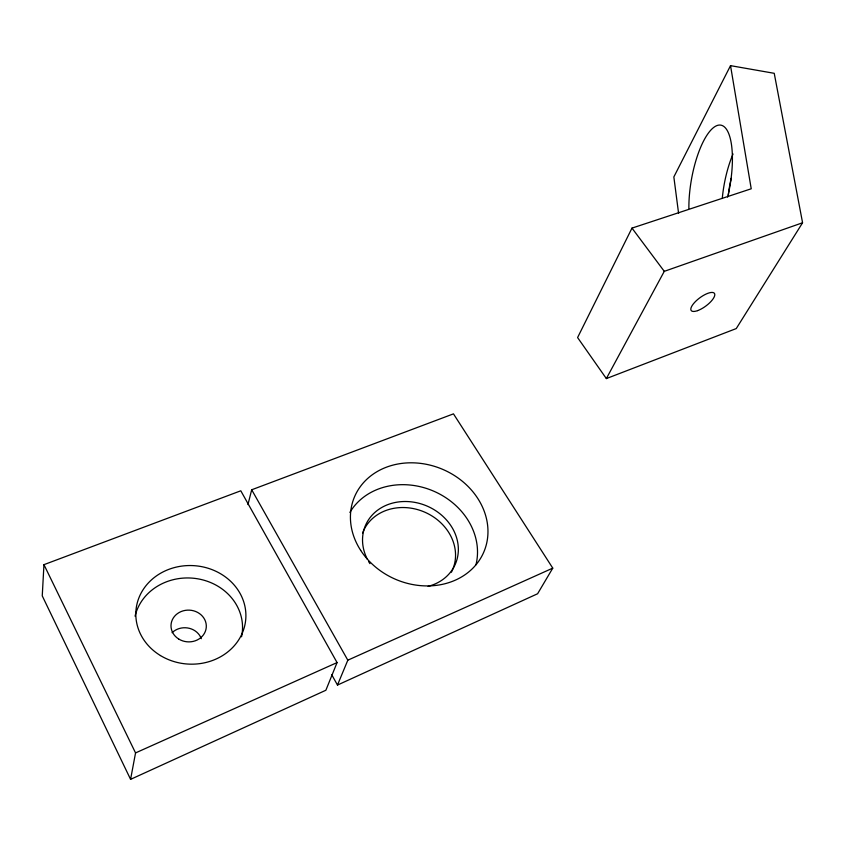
<?xml version="1.0" encoding="UTF-8"?>
<svg xmlns="http://www.w3.org/2000/svg" width="845" height="845" viewBox="0 0 845 845"><rect width="100%" height="100%" fill="white"/><g stroke="black" fill="none" stroke-linecap="round" stroke-linejoin="round"><path stroke-width="1.27" d="M43.951 564.661L42.25 595.873L130.584 779.354L325.874 690.249L337.07 662.575L240.793 490.797L43.951 564.661L135.549 752.916L130.584 779.354M247.955 504.581L251.694 489.783L453.469 413.86L552.767 568.136L537.61 593.75L337.482 685.063L331.715 674.701M337.482 685.063L347.823 660.188L552.767 568.136M730.524 65.646L751.226 188.784L631.986 228.108L577.589 337.567L606.351 378.581L736.259 328.568L802.581 222.774L774.231 73.314L730.524 65.646L673.845 176.943L678.598 213.405M606.351 378.581L664.276 271.34L802.232 222.89M135.549 752.916L337.07 662.575M631.986 228.108L664.276 271.34M251.694 489.783L347.823 660.188M688.886 208.409A58.77 19.519 -80 0 1 717.553 125.377A58.77 19.519 -80 0 1 727.651 197.054M722.274 198.459A58.485 20.639 -79.8 0 1 733.037 153.98M728.348 195.237A41.574 14.671 -79.8 0 1 731.242 178.348M349.883 512.419A68.794 59.171 23.2 0 1 432.577 490.691A68.794 59.171 23.2 0 1 475.967 564.766M367.448 559.422A48.915 42.06 23.2 0 1 390.432 503.715A48.915 42.06 23.2 0 1 454.483 532.139A48.915 42.06 23.2 0 1 428.119 586.356M369.92 563.626A48.915 42.06 23.2 0 1 368.621 561.545M362.579 533.037A48.619 41.933 23.2 0 1 424.95 512.25A48.619 41.933 23.2 0 1 451.42 572.202M172.084 632.704A17.322 15.675 2.1 0 1 201.29 638.693M135.052 616.185A54.355 48.883 3.2 0 1 199.04 579.047A54.355 48.883 3.2 0 1 241.543 636.781M697.653 310.611A14.449 5.102 -36.5 0 0 714.764 294.187A14.449 5.102 -36.5 0 0 695.995 301.021A14.449 5.102 -36.5 0 0 697.653 310.611M360.688 550.391A70.293 59.815 23.2 0 0 479.738 559.686A70.293 59.815 23.2 0 0 417.155 463.039A70.293 59.815 23.2 0 0 360.688 550.391M178.696 639.01A17.66 15.875 3.2 0 0 206.264 627.402A17.66 15.875 3.2 0 0 181.02 611.6A17.66 15.875 3.2 0 0 178.696 639.01M160.444 655.551A55.073 49.295 3.9 0 0 245.8 618.635A55.073 49.295 3.9 0 0 166.328 570.375A55.073 49.295 3.9 0 0 160.444 655.551"/></g></svg>
